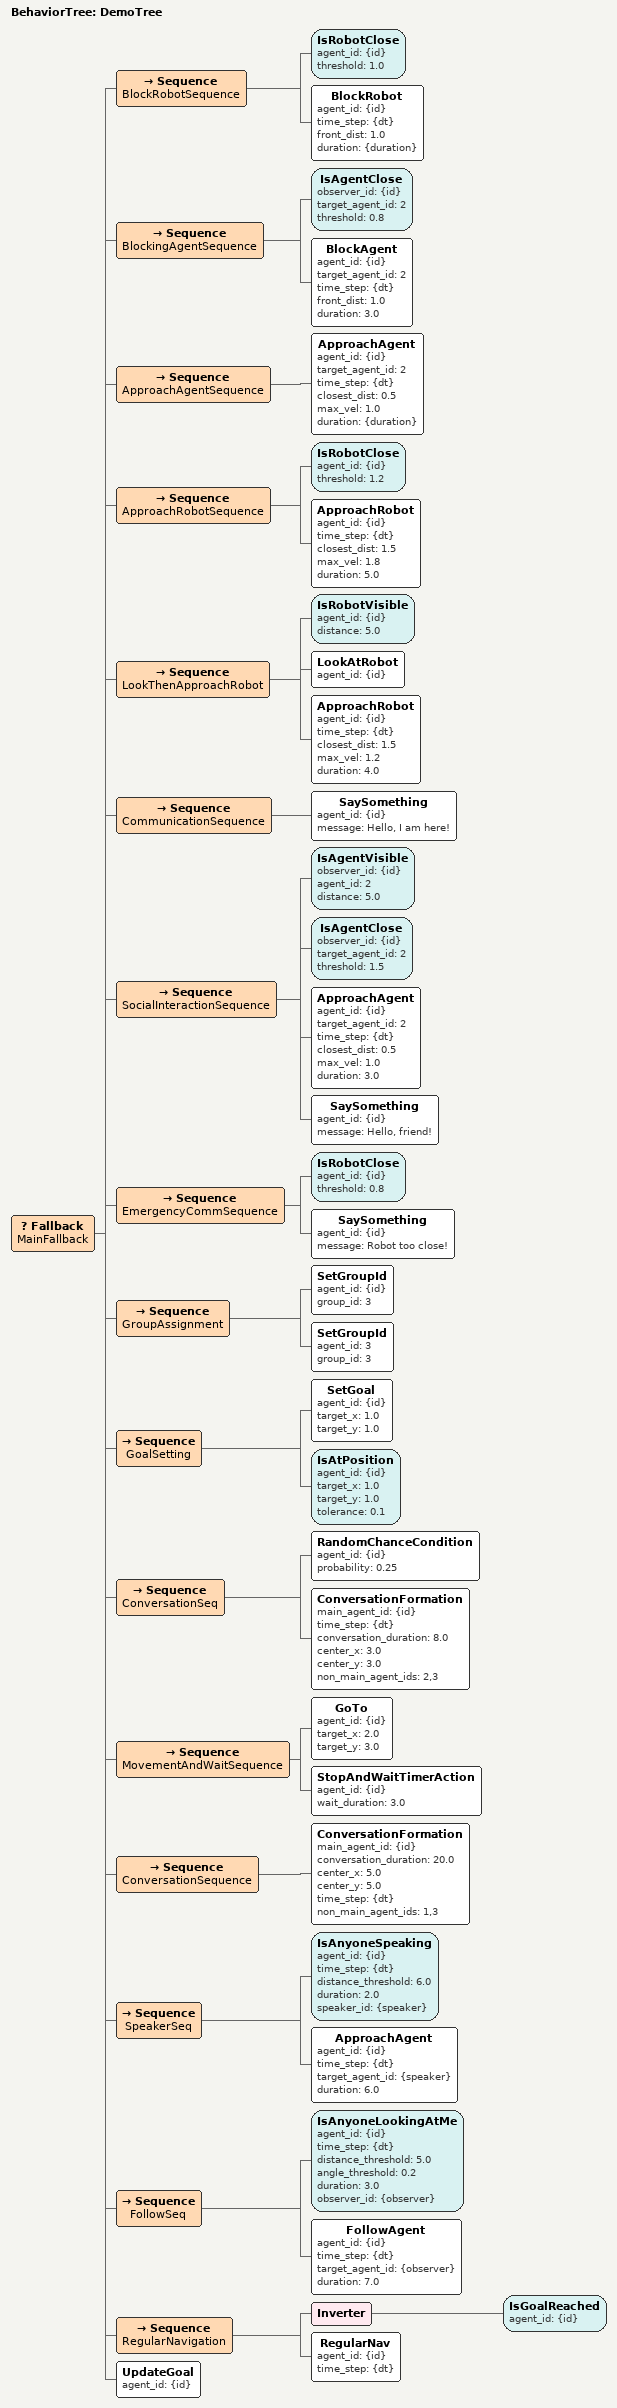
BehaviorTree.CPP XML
<?xml version="1.0" encoding="UTF-8"?>
<root main_tree_to_execute="DemoTree" BTCPP_format="4">

  <BehaviorTree ID="DemoTree">
    <Fallback name="MainFallback">
      <!-- Block Robot Sequence -->
      <Sequence name="BlockRobotSequence">
        <IsRobotClose agent_id="{id}" threshold="1.0"/>
        <BlockRobot agent_id="{id}" time_step="{dt}" front_dist="1.0" duration="{duration}"/>
      </Sequence>

      <!-- Blocking Behavior: if another agent is too close -->
      <Sequence name="BlockingAgentSequence">
        <IsAgentClose observer_id="{id}" target_agent_id="2" threshold="0.8"/>
        <BlockAgent agent_id="{id}" target_agent_id="2" time_step="{dt}" front_dist="1.0" duration="3.0"/>
      </Sequence>

      <!-- Approach Agent Sequence -->
      <Sequence name="ApproachAgentSequence">
        <ApproachAgent agent_id="{id}" target_agent_id="2" time_step="{dt}" closest_dist="0.5" max_vel="1.0" duration="{duration}"/>
      </Sequence>

      <!-- Approach Robot: if robot is moderately close -->
      <Sequence name="ApproachRobotSequence">
        <IsRobotClose agent_id="{id}" threshold="1.2"/>
        <ApproachRobot agent_id="{id}" time_step="{dt}" closest_dist="1.5" max_vel="1.8" duration="5.0"/>
      </Sequence>

      <!-- Look at robot then approach it -->
      <Sequence name="LookThenApproachRobot">
        <IsRobotVisible agent_id="{id}" distance="5.0"/>
        <LookAtRobot agent_id="{id}"/>
        <ApproachRobot agent_id="{id}" time_step="{dt}" closest_dist="1.5" max_vel="1.2" duration="4.0"/>
      </Sequence>

      <!-- Communication Sequence -->
      <Sequence name="CommunicationSequence">
        <SaySomething agent_id="{id}" message="Hello, I am here!"/>
      </Sequence>

      <!-- Social Interaction: approach a nearby agent and communicate -->
      <Sequence name="SocialInteractionSequence">
        <IsAgentVisible observer_id="{id}" agent_id="2" distance="5.0"/>
        <IsAgentClose observer_id="{id}" target_agent_id="2" threshold="1.5"/>
        <ApproachAgent agent_id="{id}" target_agent_id="2" time_step="{dt}" closest_dist="0.5" max_vel="1.0" duration="3.0"/>
        <SaySomething agent_id="{id}" message="Hello, friend!"/>
      </Sequence>

      <!-- Emergency Communication: if the robot is very close -->
      <Sequence name="EmergencyCommSequence">
        <IsRobotClose agent_id="{id}" threshold="0.8"/>
        <SaySomething agent_id="{id}" message="Robot too close!"/>
      </Sequence>

      <!-- Group Assignment: assign a new group ID to the agent and a partner -->
      <Sequence name="GroupAssignment">
        <SetGroupId agent_id="{id}" group_id="3"/>
        <SetGroupId agent_id="3" group_id="3"/>
      </Sequence>

      <!-- Goal Setting: update the agent's goal and check if it reached the position -->
      <Sequence name="GoalSetting">
        <SetGoal agent_id="{id}" target_x="1.0" target_y="1.0"/>
        <IsAtPosition agent_id="{id}" target_x="1.0" target_y="1.0" tolerance="0.1"/>
      </Sequence>

      <!-- Random small‑group conversation formation -->
      <Sequence name="ConversationSeq">
        <RandomChanceCondition agent_id="{id}" probability="0.25"/>
        <ConversationFormation main_agent_id="{id}" time_step="{dt}" conversation_duration="8.0" center_x="3.0" center_y="3.0" non_main_agent_ids="2,3"/>
      </Sequence>

      <!-- Movement and Wait -->
      <Sequence name="MovementAndWaitSequence">
        <GoTo agent_id="{id}" target_x="2.0" target_y="3.0"/>
        <StopAndWaitTimerAction agent_id="{id}" wait_duration="3.0"/>
      </Sequence>

      <!-- Conversation Formation Only -->
      <Sequence name="ConversationSequence">
        <ConversationFormation main_agent_id="{id}" conversation_duration="20.0" center_x="5.0" center_y="5.0" time_step="{dt}" non_main_agent_ids="1,3"/>
      </Sequence>

      <!-- Walk toward the current speaker -->
      <Sequence name="SpeakerSeq">
        <IsAnyoneSpeaking agent_id="{id}" time_step="{dt}" distance_threshold="6.0" duration="2.0" speaker_id="{speaker}"/>
        <ApproachAgent agent_id="{id}" time_step="{dt}" target_agent_id="{speaker}" duration="6.0"/>
      </Sequence>

      <!-- Follow a staring observer -->
      <Sequence name="FollowSeq">
        <IsAnyoneLookingAtMe agent_id="{id}" time_step="{dt}" distance_threshold="5.0" angle_threshold="0.2" duration="3.0" observer_id="{observer}"/>
        <FollowAgent agent_id="{id}" time_step="{dt}" target_agent_id="{observer}" duration="7.0"/>
      </Sequence>

      <!-- Regular Navigation Sequence -->
      <Sequence name="RegularNavigation">
        <Inverter>
          <IsGoalReached agent_id="{id}"/>
        </Inverter>
        <RegularNav agent_id="{id}" time_step="{dt}"/>
      </Sequence>

      <!-- Update Goal -->
      <UpdateGoal agent_id="{id}"/>
    </Fallback>
  </BehaviorTree>
</root>
